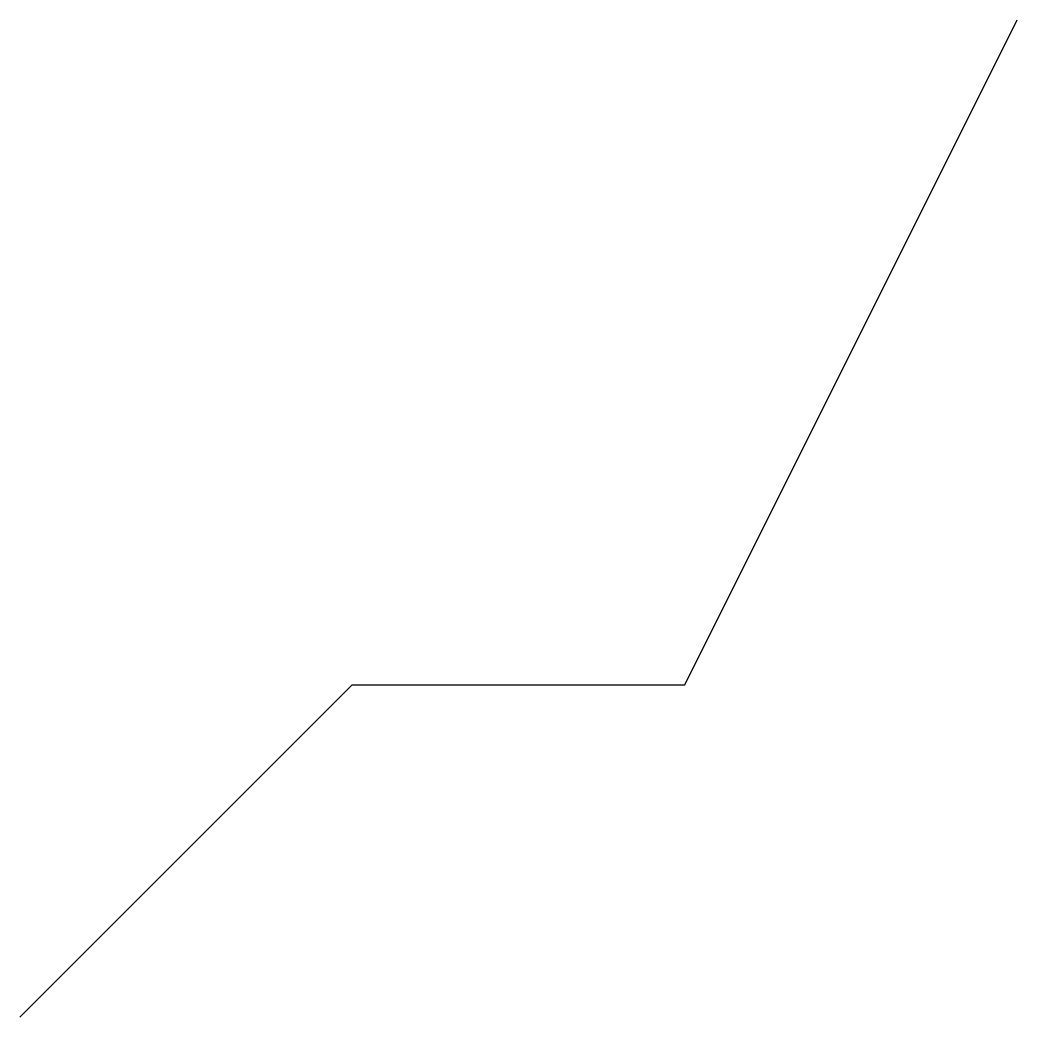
# Model space of a CAD drawing. Extents: x 0 to 30, y 0 to 30.
import ezdxf

# ---------------------------------------------------------------- set-up
doc = ezdxf.new("R2010")
doc.units = 0
doc.layers.add('l_red', color=1, linetype='CONTINUOUS')

msp = doc.modelspace()

# ---------------------------------------------------------------- linework, layer by layer
at = {"layer": 'l_red'}
msp.add_polyline3d([(0, 0, 20), (10, 10, 5), (20, 10, 5), (30, 30, 40)], dxfattribs=at)

doc.saveas('drawing.dxf')
